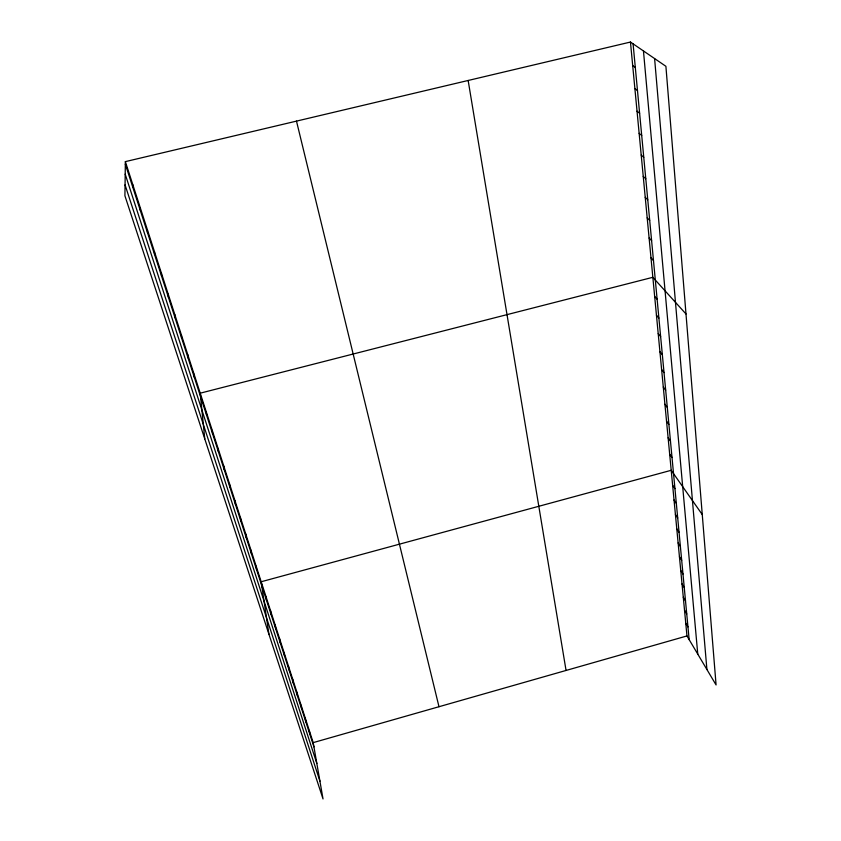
<?xml version="1.0" encoding="UTF-8"?>
<svg xmlns="http://www.w3.org/2000/svg" width="841" height="841" viewBox="0 0 841 841"><rect width="100%" height="100%" fill="white"/><g stroke="black" fill="none" stroke-linecap="round" stroke-linejoin="round"><path stroke-width="1.26" d="M125.362 161.63L124.92 195.795L323.028 798.95L313.199 742.624L125.362 161.63L630.456 42.05L665.904 66.302L716.08 684.952L686.971 635.943L630.456 42.05M313.199 742.624L686.971 635.943M632.684 65.545L635.302 67.448M634.881 88.578L637.478 90.586M637.026 111.18L639.612 113.272M639.139 133.33L641.704 135.527M641.21 155.07L643.764 157.351M643.239 176.4L645.783 178.765M645.226 197.341L647.759 199.78M647.181 217.882L649.694 220.405M649.105 238.056L651.607 240.652M650.987 257.861L653.478 260.531M685.993 313.977L652.837 277.309L200.221 393.178L204.773 438.897M654.655 296.421L657.115 299.217M656.443 315.186L658.892 318.045M658.198 333.625L660.627 336.547M659.922 351.748L662.34 354.723M661.615 369.556L664.022 372.595M663.286 387.06L665.673 390.15M664.926 404.269L667.302 407.412M666.535 421.194L668.9 424.379M668.111 437.835L670.466 441.073M669.678 454.203L672.012 457.483M702.267 514.576L671.202 470.298L261.183 581.751L268.92 634.198M672.632 485.268L674.945 488.632M674.03 500.006L676.343 503.402M675.418 514.524L677.709 517.951M676.774 528.821L679.055 532.29M678.119 542.908L680.39 546.408M679.433 556.784L681.694 560.316M680.737 570.461L682.987 574.025M682.019 583.938L684.259 587.523M683.281 597.215L685.51 600.842M684.532 610.314L686.74 613.951M685.762 623.223L687.959 626.892M125.057 184.894L319.937 781.194M125.193 174.14L316.847 763.502M125.32 164.163L313.935 746.871M296.484 121.115L438.991 706.724M309.215 730.303L309.94 734.519M305.167 717.793L305.893 721.988M301.067 705.105L301.772 709.278M296.905 692.217L297.598 696.369M468.153 80.473L566.056 670.456M292.668 679.139L293.351 683.27M288.379 665.862L289.052 669.962M284.016 652.374L284.679 656.453M279.59 638.687L280.232 642.745M275.102 624.789L275.722 628.805M270.539 610.671L271.149 614.655M265.893 596.322L266.492 600.285M256.116 566.067L256.673 569.956M250.954 550.109L251.501 553.967M245.709 533.877L246.234 537.693M240.368 517.373L240.873 521.136M234.933 500.563L235.417 504.285M229.404 483.459L229.866 487.139M223.78 466.051L224.221 469.677M218.05 448.327L218.46 451.901M212.216 430.277L212.605 433.798M206.266 411.901L206.634 415.359M633.084 43.848L689.157 639.633M194.05 374.108L194.366 377.441M643.46 50.944L697.767 654.119M654.603 58.576L706.913 669.52M187.764 354.671L188.048 357.94M181.362 334.865L181.614 338.071M174.833 314.671L175.054 317.803M168.179 294.087L168.368 297.146M161.398 273.104L161.556 276.079M154.471 251.69L154.597 254.592M147.417 229.856L147.501 232.673M140.216 207.58L140.258 210.303M132.857 184.841L132.867 187.469"/></g></svg>
